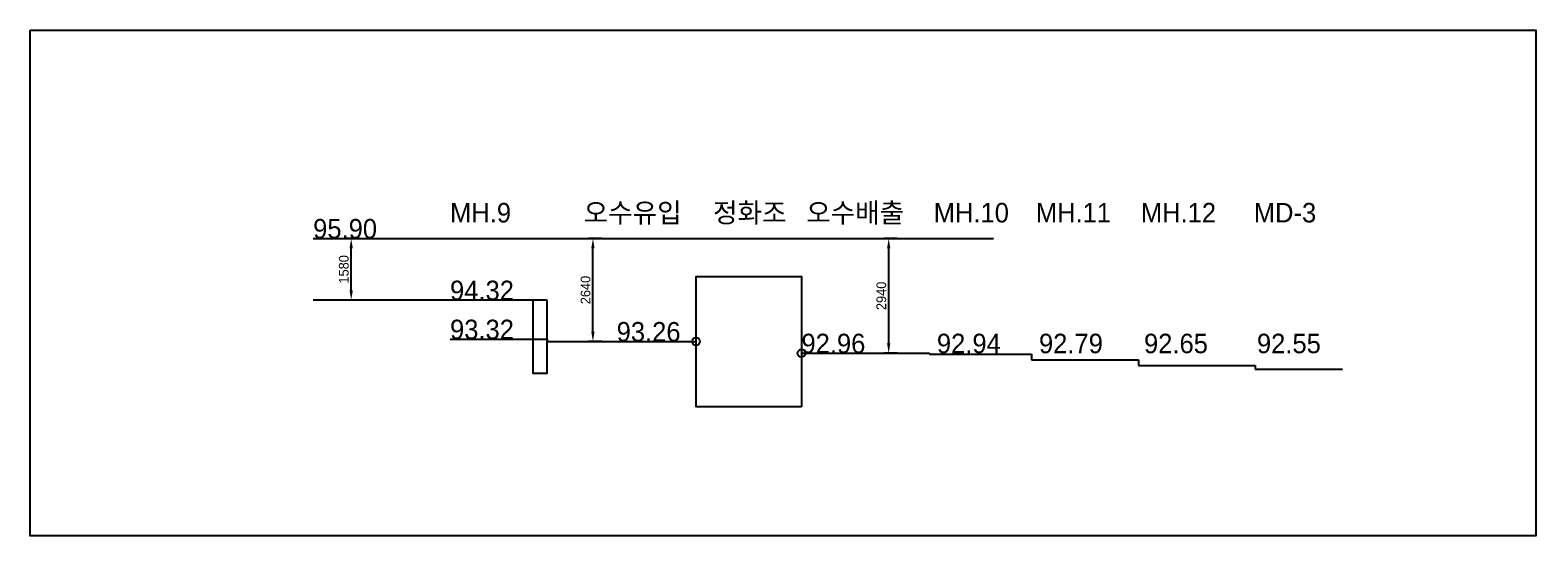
# Model space of a CAD drawing. Header units: millimetres. Extents: x 44352463 to 44913170, y -12080373 to -11704434.
# Drawn here: x 44874600 to 44913170, y -11868400 to -11855440 of the extents above; entities that cross this region are included whole.
import ezdxf

# ---------------------------------------------------------------- set-up
doc = ezdxf.new("R2010")
doc.units = ezdxf.units.MM
doc.header["$LTSCALE"] = 600
doc.header["$MEASUREMENT"] = 0
doc.layers.get('0').update_dxf_attribs({"linetype": 'CONTINUOUS'})
doc.layers.get('DEFPOINTS').update_dxf_attribs({"color": 117, "linetype": 'CONTINUOUS'})
doc.layers.add('SYM1', color=7, linetype='CONTINUOUS')
doc.styles.get("Standard").update_dxf_attribs({"font": ''})
doc.styles.add('돋움', font='')
doc.styles.get('Standard').set_extended_font_data('Dotum')
doc.styles.get('돋움').set_extended_font_data('Dotum')
doc.dimstyles.new('ISO-25', dxfattribs={"dimtxt": 2.5, "dimasz": 2.5, "dimexe": 1.25, "dimexo": 0.625, "dimtad": 1, "dimtxsty": 'Standard', "dimcen": 2.5, "dimadec": 0, "dimazin": 0, "dimtfac": 1, "dimtmove": 0, "dimatfit": 3, "dimfxl": 0, "dimarcsym": 0})

# ---------------------------------------------------------------- blocks, each defined once
blk = doc.blocks.new('*D75')
at = {"color": 0, "lineweight": -2, "transparency": 16777216}
for p, q in [((44883053, -11860780), (44882699, -11860780)), ((44882824, -11862110), (44882824, -11861030)), ((44883053, -11862360), (44882699, -11862360))]:
    blk.add_line(p, q, dxfattribs=at)
at = {"color": 0, "transparency": 16777216}
for points in [[(44882782, -11861030), (44882866, -11861030), (44882824, -11860780)], [(44882782, -11862110), (44882866, -11862110), (44882824, -11862360)]]:
    blk.add_solid(points, dxfattribs=at)
at = {"layer": 'DEFPOINTS', "color": 0, "transparency": 16777216}
for p in [(44882824, -11860780), (44883115, -11860780), (44883115, -11862360)]:
    blk.add_point(p, dxfattribs=at)
at = {"color": 0, "transparency": 16777216, "insert": (44882636, -11861570), "char_height": 250, "attachment_point": 5, "rotation": 90}
blk.add_mtext('1580', dxfattribs=at)
blk = doc.blocks.new('*D73')
at = {"color": 0, "lineweight": -2, "transparency": 16777216}
for p, q in [((44889244, -11860780), (44888891, -11860780)), ((44889016, -11863170), (44889016, -11861030)), ((44889244, -11863420), (44888891, -11863420))]:
    blk.add_line(p, q, dxfattribs=at)
at = {"color": 0, "transparency": 16777216}
for points in [[(44888974, -11861030), (44889057, -11861030), (44889016, -11860780)], [(44888974, -11863170), (44889057, -11863170), (44889016, -11863420)]]:
    blk.add_solid(points, dxfattribs=at)
at = {"layer": 'DEFPOINTS', "color": 0, "transparency": 16777216}
for p in [(44889016, -11860780), (44889307, -11860780), (44889307, -11863420)]:
    blk.add_point(p, dxfattribs=at)
at = {"color": 0, "transparency": 16777216, "insert": (44888828, -11862100), "char_height": 250, "attachment_point": 5, "rotation": 90}
blk.add_mtext('2640', dxfattribs=at)
blk = doc.blocks.new('*D74')
at = {"color": 0, "lineweight": -2, "transparency": 16777216}
for p, q in [((44896821, -11860780), (44896468, -11860780)), ((44896593, -11863470), (44896593, -11861030)), ((44896821, -11863720), (44896468, -11863720))]:
    blk.add_line(p, q, dxfattribs=at)
at = {"color": 0, "transparency": 16777216}
for points in [[(44896551, -11861030), (44896634, -11861030), (44896593, -11860780)], [(44896551, -11863470), (44896634, -11863470), (44896593, -11863720)]]:
    blk.add_solid(points, dxfattribs=at)
at = {"layer": 'DEFPOINTS', "color": 0, "transparency": 16777216}
for p in [(44896593, -11860780), (44896884, -11860780), (44896884, -11863720)]:
    blk.add_point(p, dxfattribs=at)
at = {"color": 0, "transparency": 16777216, "insert": (44896405, -11862250), "char_height": 250, "attachment_point": 5, "rotation": 90}
blk.add_mtext('2940', dxfattribs=at)

msp = doc.modelspace()

# ---------------------------------------------------------------- linework, layer by layer
for p, q in [((44881850, -11860779.8), (44899272.74, -11860779.8)), ((44887846.983, -11862359.8), (44881850, -11862359.8)), ((44885356.231, -11863359.8), (44887846.983, -11863359.8)), ((44887846.983, -11863359.8), (44887846.983, -11863419.8)), ((44887846.983, -11863419.8), (44891656.868, -11863419.8)), ((44894357.777, -11863419.8), (44894357.777, -11863719.8)), ((44894357.777, -11863719.8), (44897633.619, -11863719.8)), ((44897633.619, -11863719.8), (44897633.619, -11863739.8)), ((44897633.619, -11863739.8), (44900246.684, -11863739.8)), ((44900246.684, -11863739.8), (44900246.684, -11863889.8)), ((44900246.684, -11863889.8), (44902987.829, -11863889.8)), ((44902987.829, -11863889.8), (44902987.829, -11864029.8)), ((44902987.829, -11864029.8), (44905981.614, -11864029.8)), ((44905981.614, -11864029.8), (44905981.614, -11864129.8)), ((44905981.614, -11864129.8), (44908216.799, -11864129.8))]:
    msp.add_line(p, q)
at = {"ltscale": 3}
msp.add_lwpolyline([(44874600, -11855440), (44913170, -11855440), (44913170, -11868400), (44874600, -11868400)], close=True, dxfattribs=at)
for points in [[(44894357.777, -11865090), (44891656.868, -11865090), (44891656.868, -11861749.599), (44894357.777, -11861749.599)], [(44887846.983, -11862359.8), (44887475.005, -11862359.8), (44887475.005, -11864233.903), (44887846.983, -11864233.903)]]:
    msp.add_lwpolyline(points, close=True)
for centre in [(44891656.868, -11863419.8), (44894357.777, -11863719.8)]:
    msp.add_circle(centre, 100)

# ---------------------------------------------------------------- texts
at = {"layer": 'SYM1', "color": 3, "style": '돋움'}
for s, p in [('MH.9', (44885356.231, -11860368.228)), ('오수유입', (44888779.13, -11860368.228)), ('정화조', (44892093.56, -11860368.228)), ('오수배출', (44894479.583, -11860368.228)), ('MH.10', (44897745.646, -11860368.228)), ('MH.11', (44900360.47, -11860368.228)), ('MH.12', (44903051.087, -11860368.228)), ('MD-3', (44905943.816, -11860368.228)), ('95.90', (44881850, -11860779.8)), ('94.32', (44885356.231, -11862359.8)), ('93.32', (44885356.231, -11863359.8)), ('93.26', (44889624.182, -11863419.8)), ('92.96', (44894357.777, -11863719.8)), ('92.94', (44897827.138, -11863719.8)), ('92.79', (44900441.963, -11863719.8)), ('92.65', (44903132.579, -11863719.8)), ('92.55', (44906025.309, -11863719.8))]:
    msp.add_text(s, height=500, dxfattribs=at).set_placement(p)

# ---------------------------------------------------------------- dimensions: what is measured, and where the dimension line sits
for base, p1, p2, picture, middle in [((44882823.976, -11860779.8), (44883115.128, -11862359.8), (44883115.128, -11860779.8), '*D75', (44882636.306, -11861569.8)), ((44889015.543, -11860779.8), (44889306.695, -11863419.8), (44889306.695, -11860779.8), '*D73', (44888827.873, -11862099.8)), ((44896592.603, -11860779.8), (44896883.756, -11863719.8), (44896883.756, -11860779.8), '*D74', (44896404.934, -11862249.8))]:
    dim = msp.add_linear_dim(base=base, p1=p1, p2=p2, angle=90, dimstyle='ISO-25', override={"dimscale": 100})
    dim.commit()
    dim.dimension.update_dxf_attribs({"geometry": picture, "text_midpoint": middle})

doc.saveas('drawing.dxf')
